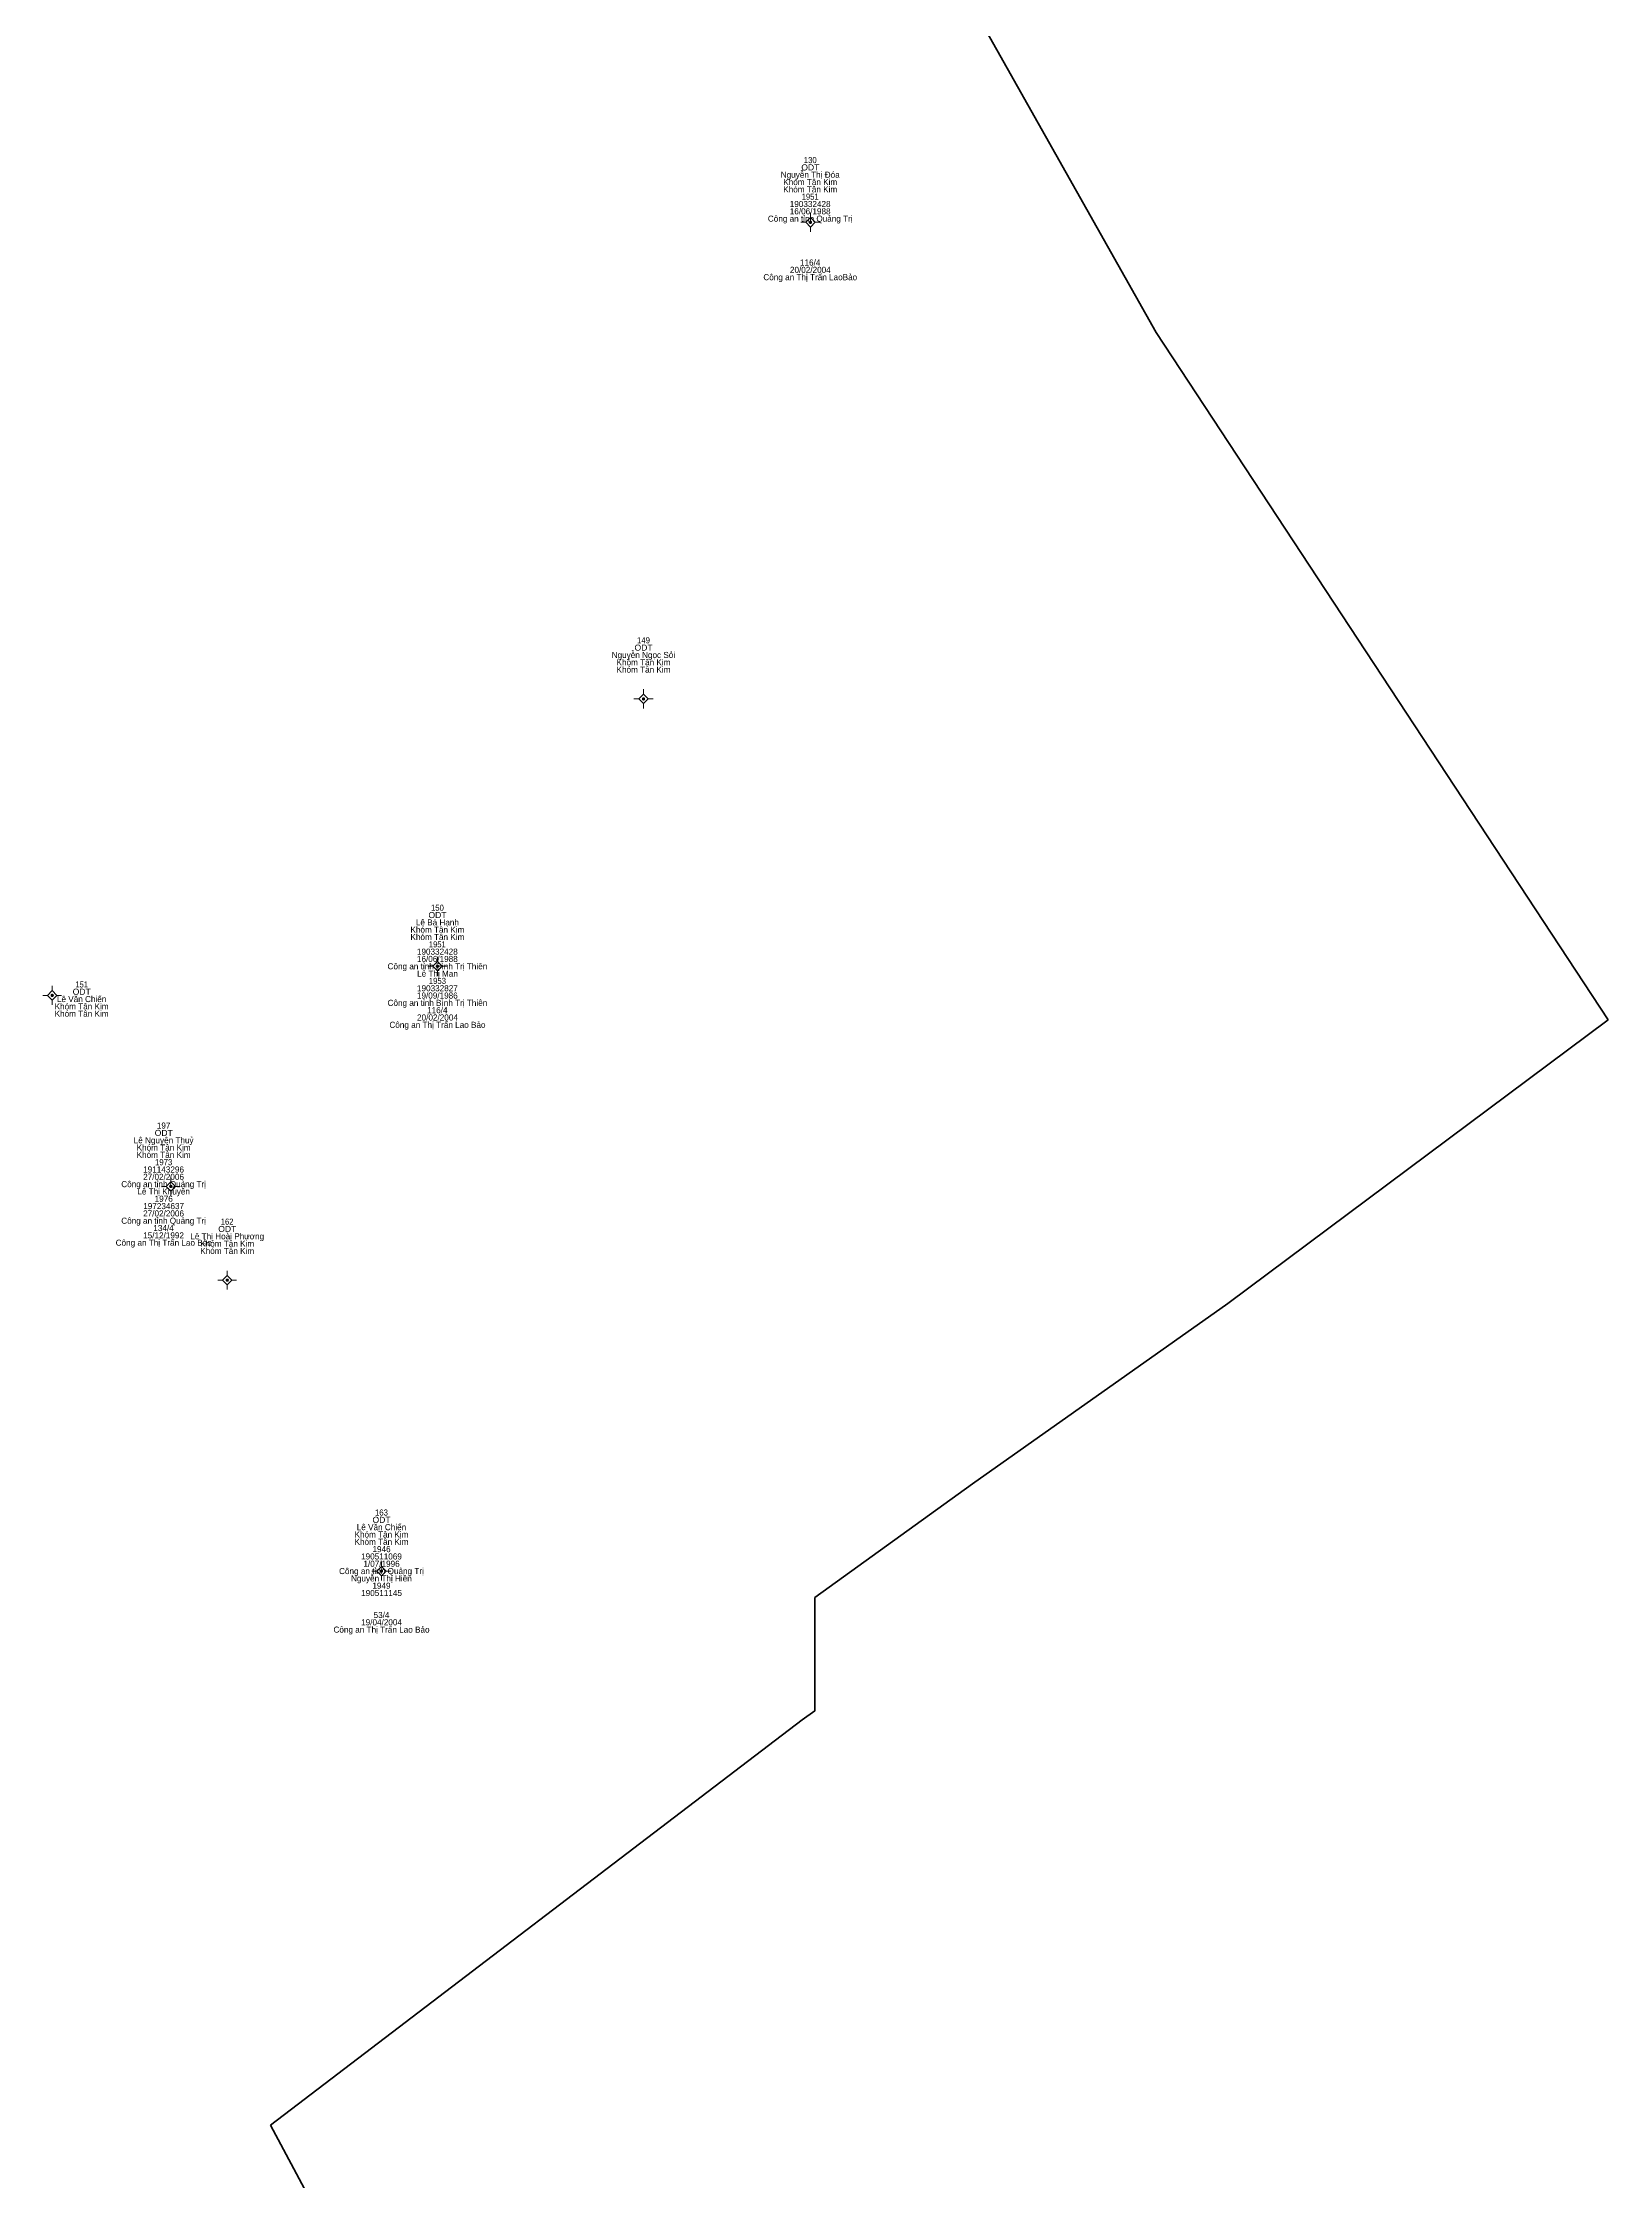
# Model space of a CAD drawing. Header units: metres. Extents: x 535754 to 536552, y 1836422 to 1837057.
# Drawn here: x 536449.4 to 536552.1, y 1836607.5 to 1836747.8 of the extents above; entities that cross this region are included whole.
import ezdxf
from ezdxf.enums import TextEntityAlignment as Align

# ---------------------------------------------------------------- set-up
doc = ezdxf.new("R2010")
doc.units = ezdxf.units.M
doc.header["$LTSCALE"] = 0.16
doc.linetypes.add('MEDIUM_DASHED', pattern=[4.5, 3, -1.5])
for name, color, linetype, lineweight in [('11', 7, 'MEDIUM_DASHED', 13), ('15', 7, 'Continuous', 13), ('54', 7, 'Continuous', 35)]:
    doc.layers.add(name, color=color, linetype=linetype, lineweight=lineweight)

msp = doc.modelspace()

# ---------------------------------------------------------------- hatches: boundary and pattern name
at = {"layer": '11'}
for points in [[(536499.7949, 1836735.99, 1), (536499.6449, 1836735.99, 1)], [(536488.8449, 1836704.73, 1), (536488.6949, 1836704.73, 1)], [(536475.3249, 1836687.19, 1), (536475.1749, 1836687.19, 1)], [(536450.0549, 1836685.28, 1), (536449.9049, 1836685.28, 1)], [(536457.8349, 1836672.75, 1), (536457.6849, 1836672.75, 1)], [(536461.5349, 1836666.6, 1), (536461.3849, 1836666.6, 1)], [(536471.6549, 1836647.52, 1), (536471.5049, 1836647.52, 1)]]:
    msp.add_hatch(color=256, dxfattribs=at).paths.add_polyline_path(points)

# ---------------------------------------------------------------- linework, layer by layer
for p, q in [((536499.72, 1836736.62), (536499.72, 1836736.3)), ((536499.41, 1836735.99), (536499.1, 1836735.99)), ((536499.72, 1836735.68), (536499.72, 1836735.36)), ((536500.34, 1836735.99), (536500.03, 1836735.99)), ((536488.46, 1836704.73), (536488.14, 1836704.73)), ((536488.77, 1836705.36), (536488.77, 1836705.04)), ((536488.77, 1836704.42), (536488.77, 1836704.1)), ((536489.4, 1836704.73), (536489.08, 1836704.73)), ((536475.25, 1836687.82), (536475.25, 1836687.5)), ((536474.94, 1836687.19), (536474.62, 1836687.19)), ((536475.25, 1836686.88), (536475.25, 1836686.56)), ((536475.88, 1836687.19), (536475.56, 1836687.19)), ((536449.67, 1836685.28), (536449.36, 1836685.28)), ((536449.98, 1836685.9), (536449.98, 1836685.59)), ((536449.98, 1836684.97), (536449.98, 1836684.66)), ((536450.6, 1836685.28), (536450.29, 1836685.28)), ((536457.45, 1836672.75), (536457.14, 1836672.75)), ((536457.76, 1836673.38), (536457.76, 1836673.06)), ((536457.76, 1836672.44), (536457.76, 1836672.12)), ((536458.38, 1836672.75), (536458.07, 1836672.75)), ((536461.15, 1836666.6), (536460.84, 1836666.6)), ((536461.46, 1836667.22), (536461.46, 1836666.91)), ((536462.08, 1836666.6), (536461.77, 1836666.6)), ((536461.46, 1836666.29), (536461.46, 1836665.98)), ((536471.27, 1836647.52), (536470.95, 1836647.52)), ((536471.58, 1836648.14), (536471.58, 1836647.83)), ((536471.58, 1836647.21), (536471.58, 1836646.9)), ((536472.2, 1836647.52), (536471.89, 1836647.52))]:
    msp.add_line(p, q, dxfattribs=at)
for points in [[(536499.72, 1836736.3), (536499.41, 1836735.99), (536499.72, 1836735.68), (536500.03, 1836735.99)], [(536488.77, 1836705.04), (536488.46, 1836704.73), (536488.77, 1836704.42), (536489.08, 1836704.73)], [(536475.25, 1836687.5), (536474.94, 1836687.19), (536475.25, 1836686.88), (536475.56, 1836687.19)], [(536449.98, 1836685.59), (536449.67, 1836685.28), (536449.98, 1836684.97), (536450.29, 1836685.28)], [(536457.76, 1836673.06), (536457.45, 1836672.75), (536457.76, 1836672.44), (536458.07, 1836672.75)], [(536461.46, 1836666.91), (536461.15, 1836666.6), (536461.46, 1836666.29), (536461.77, 1836666.6)], [(536471.58, 1836647.83), (536471.27, 1836647.52), (536471.58, 1836647.21), (536471.89, 1836647.52)]]:
    msp.add_lwpolyline(points, close=True, dxfattribs=at)
for centre in [(536499.7199, 1836735.99), (536488.7699, 1836704.73), (536475.2499, 1836687.19), (536449.9799, 1836685.28), (536457.7599, 1836672.75), (536461.4599, 1836666.6), (536471.5799, 1836647.52)]:
    msp.add_circle(centre, 0.075, dxfattribs=at)
at = {"layer": '54'}
for p, q in [((536527.1, 1836665.07), (536552.06, 1836683.67)), ((536510.35, 1836653.25), (536527.1, 1836665.07)), ((536464.31, 1836611.17), (536475.12, 1836590.88))]:
    msp.add_line(p, q, dxfattribs=at)
for points in [[(536502.85, 1836763.46), (536522.41, 1836728.76), (536552.06, 1836683.67)], [(536464.31, 1836611.17), (536499.17, 1836637.76), (536500, 1836638.35), (536500, 1836645.78), (536510.35, 1836653.25)]]:
    msp.add_lwpolyline(points, dxfattribs=at)

# ---------------------------------------------------------------- texts
at = {"layer": '15'}
for s, p in [('Nguyễn Thị Đóa', (536499.71, 1836738.91)), ('Khóm Tân Kim', (536499.71, 1836738.43)), ('Khóm Tân Kim', (536499.71, 1836737.95)), ('190332428', (536499.705, 1836736.99)), ('16/06/1988', (536499.705, 1836736.51)), ('Công an tỉnh Quảng Trị', (536499.71, 1836736.03)), ('Công an Thị Trấn LaoBảo', (536499.71, 1836732.19)), ('20/02/2004', (536499.715, 1836732.67)), ('116/4', (536499.705, 1836733.15)), ('Nguyễn Ngọc Sỏi', (536488.765, 1836707.41)), ('Khóm Tân Kim', (536488.77, 1836706.93)), ('Khóm Tân Kim', (536488.77, 1836706.45)), ('Lê Bá Hạnh', (536475.25, 1836689.87)), ('Khóm Tân Kim', (536475.25, 1836689.39)), ('Khóm Tân Kim', (536475.25, 1836688.91)), ('Công an tỉnh Bình Trị Thiên', (536475.25, 1836686.99)), ('190332428', (536475.245, 1836687.95)), ('16/06/1988', (536475.245, 1836687.47)), ('Lê Thị Man', (536475.255, 1836686.51)), ('Khóm Tân Kim', (536451.91, 1836684.36)), ('Lê Văn Chiến', (536451.91, 1836684.84)), ('Công an tỉnh Bình Trị Thiên', (536475.25, 1836684.59)), ('19/09/1986', (536475.245, 1836685.07)), ('190332827', (536475.25, 1836685.55)), ('Khóm Tân Kim', (536451.91, 1836683.88)), ('Công an Thị Trấn Lao Bảo', (536475.255, 1836683.15)), ('20/02/2004', (536475.255, 1836683.63)), ('116/4', (536475.245, 1836684.11)), ('197', (536457.29, 1836676.54)), ('Lê Nguyên Thuỷ', (536457.29, 1836675.58)), ('Khóm Tân Kim', (536457.29, 1836675.1)), ('Khóm Tân Kim', (536457.29, 1836674.62)), ('27/02/2006', (536457.285, 1836673.18)), ('191143296', (536457.285, 1836673.66)), ('Công an tỉnh Quảng Trị', (536457.29, 1836672.7)), ('Lê Thị Khuyên', (536457.29, 1836672.22)), ('1976', (536457.295, 1836671.74)), ('Công an tỉnh Quảng Trị', (536457.29, 1836670.3)), ('27/02/2006', (536457.285, 1836670.78)), ('197234637', (536457.29, 1836671.26)), ('Công an Thị Trấn Lao Bảo', (536457.295, 1836668.86)), ('15/12/1992', (536457.285, 1836669.34)), ('134/4', (536457.285, 1836669.82)), ('Lê Thị Hoài Phương', (536461.46, 1836669.28)), ('Khóm Tân Kim', (536461.46, 1836668.8)), ('Khóm Tân Kim', (536461.46, 1836668.32)), ('Khóm Tân Kim', (536471.58, 1836649.72)), ('Khóm Tân Kim', (536471.58, 1836649.24)), ('Lê Văn Chiến', (536471.58, 1836650.2)), ('190511069', (536471.58, 1836648.28)), ('1/07/1996', (536471.585, 1836647.8)), ('1946', (536471.585, 1836648.76)), ('Công an tỉnh Quảng Trị', (536471.58, 1836647.32)), ('Nguyễn Thị Hiền', (536471.575, 1836646.84)), ('1949', (536471.58, 1836646.36)), ('190511145', (536471.585, 1836645.88)), ('19/04/2004', (536471.585, 1836643.96)), ('53/4', (536471.585, 1836644.44)), ('Công an Thị Trấn Lao Bảo', (536471.585, 1836643.48))]:
    msp.add_text(s, height=0.4, dxfattribs=at).set_placement(p, align=Align.CENTER)
for s, width, p in [('ODT', 1.05, (536499.715, 1836739.39)), ('130', 0.95, (536499.71, 1836739.87)), ('1951', 0.9, (536499.705, 1836737.47)), ('149', 0.95, (536488.77, 1836708.37)), ('ODT', 1.05, (536488.775, 1836707.89)), ('ODT', 1.05, (536475.255, 1836690.35)), ('150', 0.95, (536475.25, 1836690.83)), ('1951', 0.9, (536475.245, 1836688.43)), ('151', 0.9, (536451.915, 1836685.8)), ('1953', 0.95, (536475.25, 1836686.03)), ('ODT', 1.05, (536451.915, 1836685.32)), ('ODT', 1.05, (536457.295, 1836676.06)), ('1973', 0.95, (536457.29, 1836674.14)), ('162', 0.9, (536461.455, 1836670.24)), ('ODT', 1.05, (536461.465, 1836669.76)), ('ODT', 1.05, (536471.585, 1836650.68)), ('163', 0.95, (536471.58, 1836651.16))]:
    msp.add_text(s, height=0.4, dxfattribs=dict(at, width=width)).set_placement(p, align=Align.CENTER)

doc.saveas('drawing.dxf')
